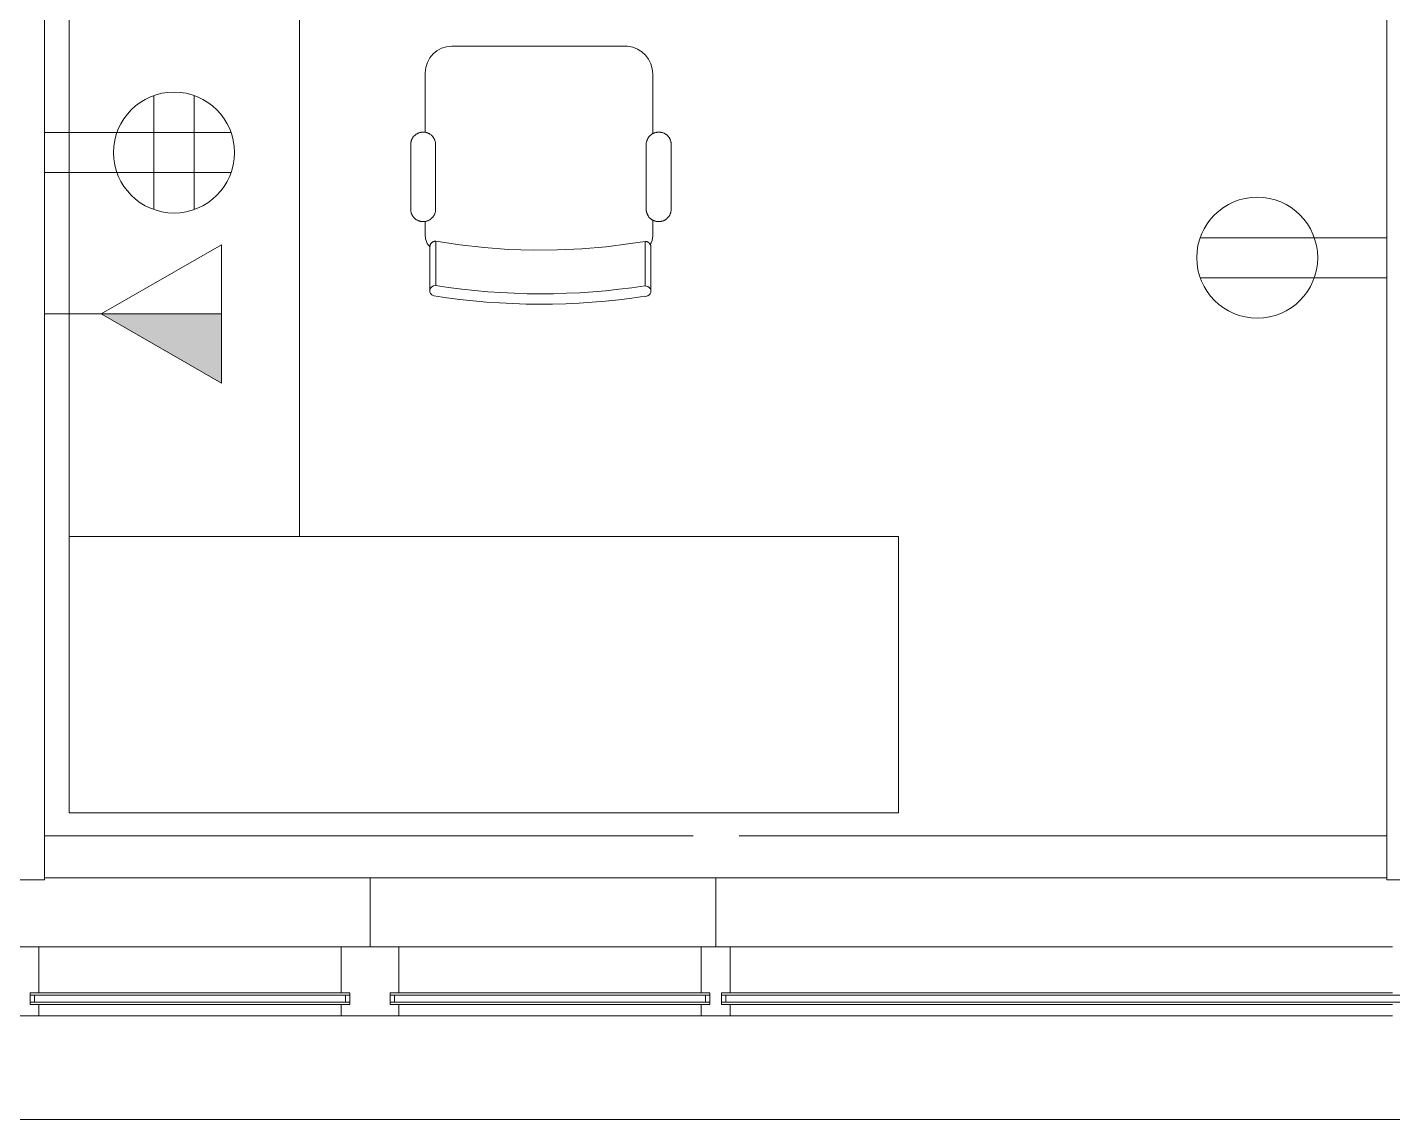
# Model space of a CAD drawing. Header units: inches. Extents: x 1 to 4637, y -664 to 702.
# Drawn here: x 2668.3 to 2786.8, y -663.6 to -568.8 of the extents above; entities that cross this region are included whole.
import ezdxf

# ---------------------------------------------------------------- set-up
doc = ezdxf.new("R2010")
doc.units = ezdxf.units.IN
doc.header["$MEASUREMENT"] = 0
for name, color, linetype, lineweight in [('A-ANNO-NOTE', 131, 'Continuous', 20), ('B-BASE', 7, 'Continuous', 9), ('I-FURN', 30, 'Continuous', 9), ('I-WALL', 2, 'Continuous', 9), ('NABCA_dwg', 8, 'Continuous', 9), ('NB-WIND-EXT', 7, 'Continuous', 9), ('NB-WIND-MULL', 7, 'Continuous', 9), ('NB-WIND-SILL', 7, 'Continuous', 9)]:
    doc.layers.add(name, color=color, linetype=linetype, lineweight=lineweight)

# ---------------------------------------------------------------- blocks, each defined once
blk = doc.blocks.new('Desk - Group 3 - No Side Chairs-V19-New Construction - Tel_Data_Elec Plan')
at = {"layer": 'I-FURN'}
for p, q in [((0, 0), (0, -48)), ((20, -48), (20, 0)), ((48.47, -5.45), (33.22, -5.45)), ((30.92, -7.75), (30.92, -12.93)), ((50.66, -13.04), (50.66, -7.86)), ((29.65, -13.99), (29.65, -19.6)), ((31.81, -19.6), (31.81, -13.99)), ((50.09, -13.99), (50.09, -19.6)), ((52.26, -19.6), (52.26, -13.99)), ((30.92, -20.66), (30.92, -21.91)), ((50.66, -21.91), (50.66, -20.54)), ((31.82, -22.37), (31.82, -26.24)), ((49.99, -26.25), (49.99, -22.39)), ((72, -48), (0, -48)), ((0, -48), (0, -72)), ((0, -48), (20, -48)), ((72, -72), (72, -48)), ((0, -72), (72, -72))]:
    blk.add_line(p, q, dxfattribs=at)
at = {"layer": 'I-FURN', "flags": 128}
for points in [[(31.81, -13.99), (31.81, -13.95), (31.81, -13.9), (31.81, -13.86), (31.8, -13.82), (31.79, -13.78), (31.78, -13.73), (31.77, -13.69), (31.76, -13.65), (31.74, -13.61), (31.73, -13.57), (31.71, -13.53), (31.69, -13.49), (31.67, -13.45), (31.65, -13.42), (31.63, -13.38), (31.6, -13.34), (31.57, -13.31), (31.55, -13.28), (31.52, -13.24), (31.49, -13.21), (31.45, -13.18), (31.42, -13.16), (31.39, -13.13), (31.35, -13.1), (31.32, -13.08), (31.28, -13.06), (31.24, -13.04), (31.2, -13.02), (31.16, -13), (31.12, -12.98), (31.08, -12.97), (31.04, -12.95), (31, -12.94), (30.96, -12.93), (30.92, -12.92), (30.87, -12.92), (30.83, -12.91), (30.79, -12.91), (30.74, -12.91), (30.7, -12.91), (30.66, -12.91), (30.61, -12.91), (30.57, -12.92), (30.53, -12.93), (30.49, -12.94), (30.44, -12.95), (30.4, -12.96), (30.36, -12.97), (30.32, -12.99), (30.28, -13.01), (30.24, -13.02), (30.2, -13.05), (30.17, -13.07), (30.13, -13.09), (30.1, -13.12), (30.06, -13.14), (30.03, -13.17), (30, -13.2), (29.96, -13.23), (29.93, -13.26), (29.91, -13.29), (29.88, -13.33), (29.85, -13.36), (29.83, -13.4), (29.8, -13.43), (29.78, -13.47), (29.76, -13.51), (29.74, -13.55), (29.73, -13.59), (29.71, -13.63), (29.7, -13.67), (29.69, -13.71), (29.68, -13.75), (29.67, -13.79), (29.66, -13.84), (29.66, -13.88), (29.65, -13.92), (29.65, -13.97), (29.65, -13.99)], [(52.26, -13.99), (52.26, -13.95), (52.26, -13.9), (52.25, -13.86), (52.25, -13.82), (52.24, -13.77), (52.23, -13.73), (52.22, -13.69), (52.21, -13.65), (52.19, -13.61), (52.18, -13.57), (52.16, -13.53), (52.14, -13.49), (52.12, -13.45), (52.1, -13.41), (52.07, -13.38), (52.05, -13.34), (52.02, -13.31), (51.99, -13.28), (51.96, -13.24), (51.93, -13.21), (51.9, -13.18), (51.87, -13.15), (51.83, -13.13), (51.8, -13.1), (51.76, -13.08), (51.73, -13.06), (51.69, -13.03), (51.65, -13.01), (51.61, -13), (51.57, -12.98), (51.53, -12.96), (51.49, -12.95), (51.45, -12.94), (51.4, -12.93), (51.36, -12.92), (51.32, -12.92), (51.28, -12.91), (51.23, -12.91), (51.19, -12.91), (51.15, -12.91), (51.1, -12.91), (51.06, -12.91), (51.02, -12.92), (50.97, -12.93), (50.93, -12.93), (50.89, -12.95), (50.85, -12.96), (50.81, -12.97), (50.77, -12.99), (50.73, -13), (50.69, -13.02), (50.65, -13.04), (50.61, -13.07), (50.58, -13.09), (50.54, -13.11), (50.51, -13.14), (50.47, -13.17), (50.44, -13.2), (50.41, -13.23), (50.38, -13.26), (50.35, -13.29), (50.32, -13.32), (50.3, -13.36), (50.27, -13.39), (50.25, -13.43), (50.23, -13.47), (50.21, -13.51), (50.19, -13.55), (50.17, -13.59), (50.16, -13.63), (50.14, -13.67), (50.13, -13.71), (50.12, -13.75), (50.11, -13.79), (50.1, -13.84), (50.1, -13.88), (50.1, -13.92), (50.09, -13.97), (50.09, -13.99)], [(29.65, -19.6), (29.65, -19.64), (29.65, -19.68), (29.66, -19.73), (29.66, -19.77), (29.67, -19.81), (29.68, -19.86), (29.69, -19.9), (29.7, -19.94), (29.72, -19.98), (29.74, -20.02), (29.75, -20.06), (29.77, -20.1), (29.79, -20.14), (29.82, -20.17), (29.84, -20.21), (29.86, -20.24), (29.89, -20.28), (29.92, -20.31), (29.95, -20.34), (29.98, -20.37), (30.01, -20.4), (30.04, -20.43), (30.08, -20.46), (30.11, -20.48), (30.15, -20.51), (30.18, -20.53), (30.22, -20.55), (30.26, -20.57), (30.3, -20.59), (30.34, -20.61), (30.38, -20.62), (30.42, -20.64), (30.46, -20.65), (30.51, -20.66), (30.55, -20.66), (30.59, -20.67), (30.63, -20.68), (30.68, -20.68), (30.72, -20.68), (30.76, -20.68), (30.81, -20.68), (30.85, -20.67), (30.89, -20.67), (30.94, -20.66), (30.98, -20.65), (31.02, -20.64), (31.06, -20.63), (31.1, -20.62), (31.14, -20.6), (31.18, -20.58), (31.22, -20.56), (31.26, -20.54), (31.3, -20.52), (31.33, -20.5), (31.37, -20.47), (31.4, -20.45), (31.44, -20.42), (31.47, -20.39), (31.5, -20.36), (31.53, -20.33), (31.56, -20.3), (31.59, -20.26), (31.61, -20.23), (31.64, -20.19), (31.66, -20.16), (31.68, -20.12), (31.7, -20.08), (31.72, -20.04), (31.74, -20), (31.75, -19.96), (31.77, -19.92), (31.78, -19.88), (31.79, -19.84), (31.8, -19.79), (31.8, -19.75), (31.81, -19.71), (31.81, -19.66), (31.81, -19.62), (31.81, -19.6)], [(50.09, -19.6), (50.09, -19.64), (50.1, -19.69), (50.1, -19.73), (50.11, -19.77), (50.12, -19.81), (50.12, -19.86), (50.14, -19.9), (50.15, -19.94), (50.16, -19.98), (50.18, -20.02), (50.2, -20.06), (50.22, -20.1), (50.24, -20.14), (50.26, -20.17), (50.28, -20.21), (50.31, -20.25), (50.33, -20.28), (50.36, -20.31), (50.39, -20.35), (50.42, -20.38), (50.45, -20.41), (50.49, -20.43), (50.52, -20.46), (50.56, -20.49), (50.59, -20.51), (50.63, -20.53), (50.67, -20.55), (50.71, -20.57), (50.74, -20.59), (50.78, -20.61), (50.83, -20.62), (50.87, -20.64), (50.91, -20.65), (50.95, -20.66), (50.99, -20.67), (51.04, -20.67), (51.08, -20.68), (51.12, -20.68), (51.17, -20.68), (51.21, -20.68), (51.25, -20.68), (51.3, -20.68), (51.34, -20.67), (51.38, -20.66), (51.42, -20.65), (51.47, -20.64), (51.51, -20.63), (51.55, -20.62), (51.59, -20.6), (51.63, -20.58), (51.67, -20.57), (51.71, -20.54), (51.74, -20.52), (51.78, -20.5), (51.82, -20.47), (51.85, -20.45), (51.88, -20.42), (51.92, -20.39), (51.95, -20.36), (51.98, -20.33), (52.01, -20.3), (52.03, -20.26), (52.06, -20.23), (52.08, -20.19), (52.11, -20.16), (52.13, -20.12), (52.15, -20.08), (52.17, -20.04), (52.18, -20), (52.2, -19.96), (52.21, -19.92), (52.22, -19.88), (52.24, -19.84), (52.24, -19.79), (52.25, -19.75), (52.26, -19.71), (52.26, -19.67), (52.26, -19.62), (52.26, -19.6)], [(31.31, -22.88), (31.31, -22.86), (31.31, -22.84), (31.32, -22.82), (31.32, -22.8), (31.32, -22.78), (31.33, -22.76), (31.33, -22.74), (31.34, -22.72), (31.35, -22.7), (31.35, -22.68), (31.36, -22.66), (31.37, -22.64), (31.38, -22.63), (31.39, -22.61), (31.4, -22.59), (31.41, -22.58), (31.43, -22.56), (31.44, -22.54), (31.45, -22.53), (31.47, -22.51), (31.48, -22.5), (31.5, -22.49), (31.51, -22.48), (31.53, -22.46), (31.55, -22.45), (31.56, -22.44), (31.58, -22.43), (31.6, -22.42), (31.62, -22.41), (31.64, -22.41), (31.66, -22.4), (31.67, -22.39), (31.69, -22.39), (31.71, -22.38), (31.73, -22.38), (31.75, -22.38), (31.77, -22.37), (31.79, -22.37), (31.81, -22.37), (31.82, -22.37)], [(31.82, -22.37), (33.92, -22.69), (36.03, -22.93), (38.15, -23.09), (40.27, -23.16), (42.39, -23.14), (44.51, -23.04), (46.63, -22.86), (48.74, -22.59), (49.99, -22.39)], [(49.99, -22.39), (50.01, -22.39), (50.03, -22.39), (50.05, -22.39), (50.07, -22.4), (50.09, -22.4), (50.11, -22.4), (50.13, -22.41), (50.15, -22.41), (50.17, -22.42), (50.19, -22.43), (50.21, -22.44), (50.22, -22.45), (50.24, -22.46), (50.26, -22.47), (50.28, -22.48), (50.29, -22.49), (50.31, -22.5), (50.32, -22.51), (50.34, -22.53), (50.35, -22.54), (50.37, -22.56), (50.38, -22.57), (50.39, -22.59), (50.41, -22.6), (50.42, -22.62), (50.43, -22.64), (50.44, -22.66), (50.45, -22.67), (50.46, -22.69), (50.46, -22.71), (50.47, -22.73), (50.48, -22.75), (50.48, -22.77), (50.49, -22.79), (50.49, -22.81), (50.49, -22.83), (50.5, -22.85), (50.5, -22.87), (50.5, -22.89), (50.5, -22.9)], [(31.31, -23.08), (31.31, -22.95), (31.31, -22.89), (31.31, -22.88)], [(31.31, -22.88), (31.31, -22.91), (31.31, -23), (31.31, -23.15), (31.31, -23.36), (31.31, -23.63), (31.31, -23.97), (31.31, -24.36), (31.31, -24.8), (31.31, -25.31), (31.31, -25.87), (31.31, -26.49), (31.31, -26.69)], [(50.5, -26.71), (50.5, -26.07), (50.5, -25.49), (50.5, -24.97), (50.5, -24.5), (50.5, -24.1), (50.5, -23.75), (50.5, -23.46), (50.5, -23.23), (50.5, -23.06), (50.5, -22.95), (50.5, -22.9), (50.5, -22.9)], [(50.5, -22.9), (50.5, -22.93), (50.5, -23.02), (50.5, -23.1)]]:
    blk.add_lwpolyline(points, dxfattribs=at)
at = {"layer": 'I-FURN'}
for centre, radius, start, end in [((33.22, -7.75), 2.3, 90, 180), ((48.24, -7.86), 2.42, 0, 84.6807), ((32.24, -21.91), 1.32, 180, 227.8127), ((49.34, -21.91), 1.32, 324.2773, 0)]:
    blk.add_arc(centre, radius, start, end, dxfattribs=at)
for centre, major_axis, ratio, start_param, end_param in [((31.82, -23.08), (0.507, 0), 0.99468, 3.097536, 3.287158), ((49.99, -23.1), (0.507, 0), 0.99468, 0, 0.261799), ((31.82, -26.69), (-0.507, 0), 0.899459, 4.712389, 7.511412), ((40.95, 20.81), (54.09, 0), 0.899459, 4.539505, 4.880219), ((40.95, 20.81), (53.09, 0), 0.899459, 4.539475, 4.883411), ((49.99, -26.71), (-0.507, 0), 0.899459, 1.570796, 4.712389)]:
    blk.add_ellipse(centre, major_axis=major_axis, ratio=ratio, start_param=start_param, end_param=end_param, dxfattribs=at)
blk = doc.blocks.new('NABCA_dwg_MA-2900-8th-120718_dwg-2391440-New Construction - Test Fit Plan-2421454-New Construction - Tel_Data_Elec Plan')
at = {"layer": 'B-BASE'}
for p, q in [((-6704.95, -3893.1), (-6732.7, -3893.1)), ((-6704.95, -3893.3), (-6732.7, -3893.3)), ((-6704.95, -3893.9), (-6732.7, -3893.9)), ((-6701.45, -3893.1), (-6673.7, -3893.1)), ((-6701.45, -3893.3), (-6673.7, -3893.3)), ((-6701.45, -3893.9), (-6673.7, -3893.9)), ((-6672.7, -3893.1), (-6614.45, -3893.1)), ((-6672.7, -3893.3), (-6613.7, -3893.3)), ((-6672.7, -3893.9), (-6613.7, -3893.9)), ((-6704.95, -3894.1), (-6732.7, -3894.1)), ((-6701.45, -3894.1), (-6673.7, -3894.1)), ((-6672.7, -3894.1), (-6614.45, -3894.1))]:
    blk.add_line(p, q, dxfattribs=at)
at = {"layer": 'B-BASE', "flags": 128}
blk.add_lwpolyline([(-5935.21, -3896.6), (-5935.21, -3904.1), (-8374.21, -3904.1), (-8374.21, -2881.08), (-8378.21, -2881.08), (-8378.21, -2538.1), (-5818.21, -2538.1), (-5818.21, -2548.1)], dxfattribs=at)
at = {"layer": 'NB-WIND-EXT'}
for p, q in [((-6732.32, -3893.3), (-6732.32, -3893.9)), ((-6705.33, -3893.3), (-6705.33, -3893.9)), ((-6701.07, -3893.3), (-6701.07, -3893.9)), ((-6674.08, -3893.3), (-6674.08, -3893.9)), ((-6672.32, -3893.3), (-6672.32, -3893.9))]:
    blk.add_line(p, q, dxfattribs=at)
at = {"layer": 'NB-WIND-MULL', "flags": 128}
for points in [[(-6732.7, -3893.1), (-6732.7, -3894.1), (-6731.95, -3894.1), (-6731.95, -3895.1), (-6734.45, -3895.1), (-6734.45, -3894.1), (-6733.7, -3894.1), (-6733.7, -3893.1), (-6734.45, -3893.1), (-6734.45, -3889.1), (-6731.95, -3889.1), (-6731.95, -3893.1)], [(-6704.95, -3893.1), (-6704.95, -3894.1), (-6705.7, -3894.1), (-6705.7, -3895.1), (-6700.7, -3895.1), (-6700.7, -3894.1), (-6701.45, -3894.1), (-6701.45, -3893.1), (-6700.7, -3893.1), (-6700.7, -3889.1), (-6705.7, -3889.1), (-6705.7, -3893.1)], [(-6673.7, -3893.1), (-6673.7, -3894.1), (-6674.45, -3894.1), (-6674.45, -3895.1), (-6671.95, -3895.1), (-6671.95, -3894.1), (-6672.7, -3894.1), (-6672.7, -3893.1), (-6671.95, -3893.1), (-6671.95, -3889.1), (-6674.45, -3889.1), (-6674.45, -3893.1)]]:
    blk.add_lwpolyline(points, close=True, dxfattribs=at)
at = {"layer": 'NB-WIND-SILL'}
for p, q in [((-6675.15, -3879.48), (-6731.46, -3879.48)), ((-6614.96, -3879.48), (-6671.15, -3879.48)), ((-6731.46, -3883.1), (-6614.96, -3883.1)), ((-6673.2, -3889.1), (-6673.2, -3883.1)), ((-6705.7, -3889.1), (-6731.95, -3889.1)), ((-6700.7, -3889.1), (-6674.45, -3889.1)), ((-6671.96, -3889.1), (-6614.45, -3889.1)), ((-6705.7, -3895.1), (-6731.95, -3895.1)), ((-6700.7, -3895.1), (-6674.45, -3895.1)), ((-6671.96, -3895.1), (-6614.45, -3895.1))]:
    blk.add_line(p, q, dxfattribs=at)
at = {"layer": 'NB-WIND-SILL', "flags": 128}
blk.add_lwpolyline([(-6703.2, -3889.1), (-6703.2, -3885.1), (-6703.2, -3889.1), (-6703.2, -3883.1)], dxfattribs=at)
blk = doc.blocks.new('NABCA_dwg-2391440-New Construction - Tel_Data_Elec Plan')
blk.add_blockref('NABCA_dwg_MA-2900-8th-120718_dwg-2391440-New Construction - Test Fit Plan-2421454-New Construction - Tel_Data_Elec Plan', (10102.48, 3240.5))

msp = doc.modelspace()

# ---------------------------------------------------------------- hatches: boundary and pattern name
at = {"layer": 'A-ANNO-NOTE', "lineweight": 9}
msp.add_hatch(color=256, dxfattribs=at).paths.add_polyline_path([(2685.16, -599.67), (2685.16, -593.67), (2674.7, -593.67)], flags=0)

# ---------------------------------------------------------------- linework, layer by layer
at = {"layer": 'A-ANNO-NOTE'}
for p, q in [((2679.29, -584.61), (2679.29, -574.71)), ((2682.77, -584.61), (2682.77, -574.71)), ((2669.79, -577.92), (2685.98, -577.92)), ((2669.79, -581.4), (2685.98, -581.4)), ((2674.7, -593.67), (2685.16, -587.67)), ((2685.16, -599.67), (2685.16, -587.67)), ((2786.29, -587.05), (2770.09, -587.05)), ((2786.29, -590.54), (2770.09, -590.54)), ((2669.79, -593.67), (2685.16, -593.67)), ((2685.16, -593.67), (2674.7, -593.67)), ((2674.7, -593.67), (2685.16, -599.67)), ((2674.7, -593.67), (2685.16, -599.67)), ((2685.16, -599.67), (2685.16, -593.67))]:
    msp.add_line(p, q, dxfattribs=at)
for centre in [(2681.03, -579.66), (2775.04, -588.79)]:
    msp.add_circle(centre, 5.25, dxfattribs=at)
at = {"layer": 'I-WALL', "color": 250, "lineweight": 20}
for p, q in [((2669.79, -642.79), (2669.79, -494.73)), ((2786.29, -494.73), (2786.29, -642.79)), ((2666.29, -642.79), (2669.79, -642.79)), ((2786.29, -642.79), (2789.79, -642.79))]:
    msp.add_line(p, q, dxfattribs=at)

# ---------------------------------------------------------------- block references
at = {"layer": 'I-FURN'}
msp.add_blockref('Desk - Group 3 - No Side Chairs-V19-New Construction - Tel_Data_Elec Plan', (2671.92, -564.98), dxfattribs=at)
at = {"layer": 'NABCA_dwg', "color": 7}
msp.add_blockref('NABCA_dwg-2391440-New Construction - Tel_Data_Elec Plan', (-701.24, 0), dxfattribs=at)

doc.saveas('drawing.dxf')
